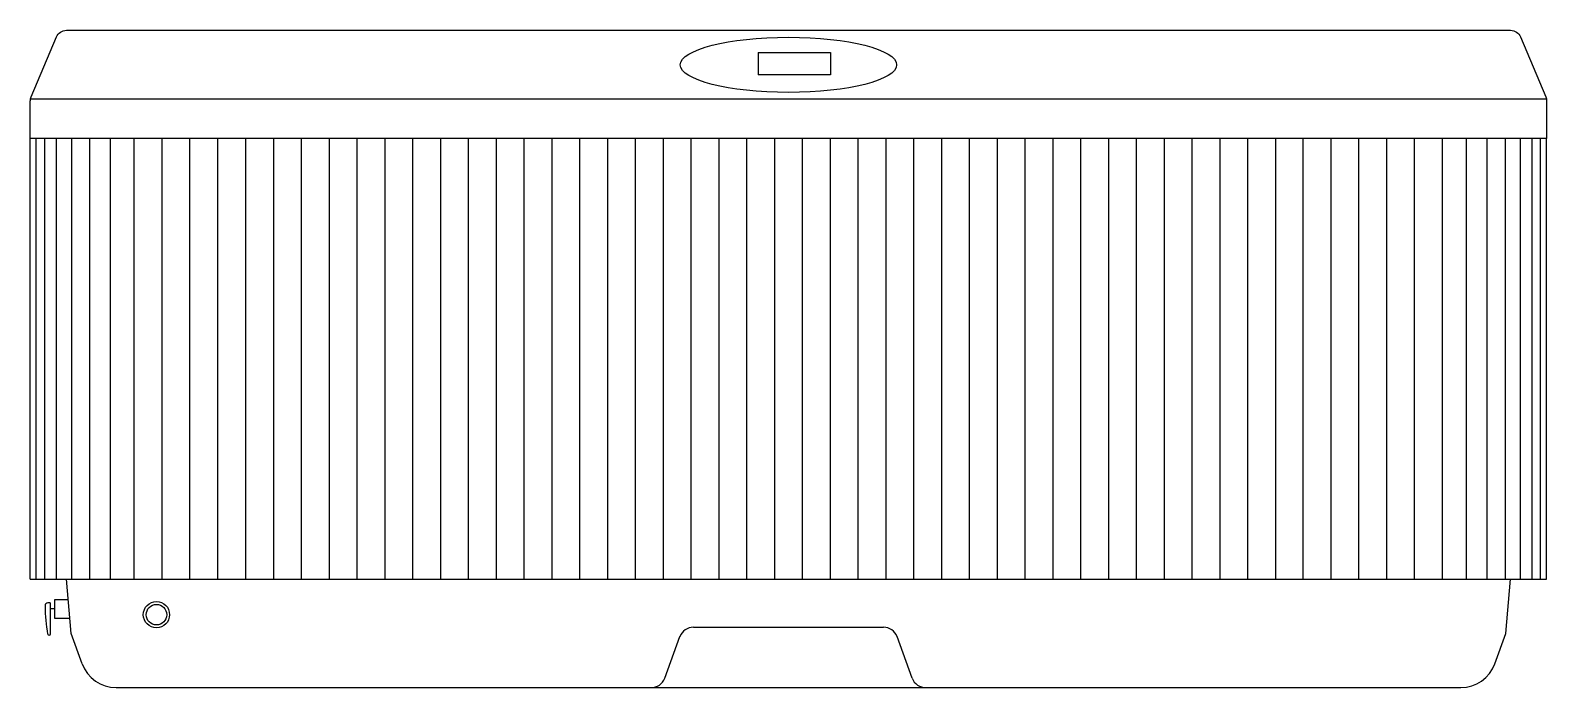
# Model space of a CAD drawing. Header units: millimetres. Extents: x -1150.98 to -1148.88, y 2265.25 to 2266.16.
import ezdxf

# ---------------------------------------------------------------- set-up
doc = ezdxf.new("R2010")
doc.units = ezdxf.units.MM
doc.header["$LTSCALE"] = 10
doc.layers.add('jacuzzi', color=1, linetype='Continuous')

msp = doc.modelspace()

# ---------------------------------------------------------------- linework, layer by layer
at = {"layer": 'jacuzzi'}
for p, q in [((-1149.9761, 2266.1281), (-1149.9761, 2266.0974)), ((-1149.9761, 2266.1281), (-1149.876, 2266.1281)), ((-1149.876, 2266.1281), (-1149.876, 2266.0974)), ((-1149.876, 2266.0974), (-1149.9761, 2266.0974)), ((-1150.9837, 2266.0639), (-1148.8843, 2266.0639)), ((-1150.9757, 2265.3989), (-1150.9757, 2266.0089)), ((-1150.964, 2265.3989), (-1150.964, 2266.0089)), ((-1150.9476, 2265.3989), (-1150.9476, 2266.0089)), ((-1150.9267, 2265.3989), (-1150.9267, 2266.0089)), ((-1150.9017, 2265.3989), (-1150.9017, 2266.0089)), ((-1150.873, 2265.3989), (-1150.873, 2266.0089)), ((-1150.8402, 2265.3989), (-1150.8402, 2266.0089)), ((-1150.8016, 2265.3989), (-1150.8016, 2266.0089)), ((-1150.7631, 2265.3989), (-1150.7631, 2266.0089)), ((-1150.7245, 2265.3989), (-1150.7245, 2266.0089)), ((-1150.6474, 2266.0089), (-1150.6474, 2265.3989)), ((-1150.6089, 2266.0089), (-1150.6089, 2265.3989)), ((-1150.5703, 2266.0089), (-1150.5703, 2265.3989)), ((-1150.5318, 2266.0089), (-1150.5318, 2265.3989)), ((-1150.4932, 2266.0089), (-1150.4932, 2265.3989)), ((-1150.4547, 2266.0089), (-1150.4547, 2265.3989)), ((-1150.4161, 2266.0089), (-1150.4161, 2265.3989)), ((-1150.3776, 2266.0089), (-1150.3776, 2265.3989)), ((-1150.339, 2266.0089), (-1150.339, 2265.3989)), ((-1150.3005, 2266.0089), (-1150.3005, 2265.3989)), ((-1150.2619, 2266.0089), (-1150.2619, 2265.3989)), ((-1150.2233, 2266.0089), (-1150.2233, 2265.3989)), ((-1150.1848, 2266.0089), (-1150.1848, 2265.3989)), ((-1150.1462, 2266.0089), (-1150.1462, 2265.3989)), ((-1150.1077, 2266.0089), (-1150.1077, 2265.3989)), ((-1150.0691, 2266.0089), (-1150.0691, 2265.3989)), ((-1150.0306, 2266.0089), (-1150.0306, 2265.3989)), ((-1149.992, 2266.0089), (-1149.992, 2265.3989)), ((-1149.9535, 2266.0089), (-1149.9535, 2265.3989)), ((-1149.9149, 2266.0089), (-1149.9149, 2265.3989)), ((-1149.8764, 2266.0089), (-1149.8764, 2265.3989)), ((-1149.8378, 2266.0089), (-1149.8378, 2265.3989)), ((-1149.7993, 2266.0089), (-1149.7993, 2265.3989)), ((-1149.7607, 2266.0089), (-1149.7607, 2265.3989)), ((-1149.7222, 2266.0089), (-1149.7222, 2265.3989)), ((-1149.6836, 2266.0089), (-1149.6836, 2265.3989)), ((-1149.6451, 2266.0089), (-1149.6451, 2265.3989)), ((-1149.6065, 2266.0089), (-1149.6065, 2265.3989)), ((-1149.568, 2266.0089), (-1149.568, 2265.3989)), ((-1149.5294, 2266.0089), (-1149.5294, 2265.3989)), ((-1149.4908, 2266.0089), (-1149.4908, 2265.3989)), ((-1149.4523, 2266.0089), (-1149.4523, 2265.3989)), ((-1149.4137, 2266.0089), (-1149.4137, 2265.3989)), ((-1149.3752, 2266.0089), (-1149.3752, 2265.3989)), ((-1149.3366, 2266.0089), (-1149.3366, 2265.3989)), ((-1149.2981, 2266.0089), (-1149.2981, 2265.3989)), ((-1149.2595, 2266.0089), (-1149.2595, 2265.3989)), ((-1149.1824, 2265.3989), (-1149.1824, 2266.0089)), ((-1149.1439, 2265.3989), (-1149.1439, 2266.0089)), ((-1149.1053, 2265.3989), (-1149.1053, 2266.0089)), ((-1149.0668, 2265.3989), (-1149.0668, 2266.0089)), ((-1149.0282, 2265.3989), (-1149.0282, 2266.0089)), ((-1148.9949, 2265.3989), (-1148.9949, 2266.0089)), ((-1148.9662, 2265.3989), (-1148.9662, 2266.0089)), ((-1148.9412, 2265.3989), (-1148.9412, 2266.0089)), ((-1148.9203, 2265.3989), (-1148.9203, 2266.0089)), ((-1148.9039, 2265.3989), (-1148.9039, 2266.0089)), ((-1148.8923, 2265.3989), (-1148.8923, 2266.0089)), ((-1150.9635, 2265.3625), (-1150.9635, 2265.3612)), ((-1150.9563, 2265.3661), (-1150.9599, 2265.3661)), ((-1150.9563, 2265.3661), (-1150.9563, 2265.3234)), ((-1150.9504, 2265.3578), (-1150.9563, 2265.3578)), ((-1150.9315, 2265.3706), (-1150.9504, 2265.3706)), ((-1150.9504, 2265.3706), (-1150.9504, 2265.3451)), ((-1150.9504, 2265.3451), (-1150.9293, 2265.3451)), ((-1150.1053, 2265.262), (-1150.0844, 2265.3195)), ((-1150.0656, 2265.3326), (-1149.8024, 2265.3326)), ((-1149.7627, 2265.262), (-1149.7836, 2265.3195))]:
    msp.add_line(p, q, dxfattribs=at)
at = {"layer": 'jacuzzi', "color": 2}
for p, q in [((-1150.984, 2265.3989), (-1150.984, 2266.0089)), ((-1148.884, 2265.3989), (-1148.884, 2266.0089)), ((-1150.984, 2265.3989), (-1148.884, 2265.3989)), ((-1150.9274, 2265.3239), (-1150.934, 2265.3989)), ((-1148.9405, 2265.3239), (-1148.934, 2265.3989)), ((-1150.9121, 2265.2818), (-1150.9274, 2265.3239)), ((-1148.9559, 2265.2818), (-1148.9405, 2265.3239)), ((-1150.8651, 2265.2489), (-1149.0029, 2265.2489))]:
    msp.add_line(p, q, dxfattribs=at)
msp.add_lwpolyline([(-1150.984, 2266.0089), (-1150.984, 2266.0608, -0.099962), (-1150.9828, 2266.0667), (-1150.9478, 2266.1497, -0.301758), (-1150.934, 2266.1589), (-1148.9339, 2266.1589, -0.301758), (-1148.9201, 2266.1497), (-1148.8852, 2266.0667, -0.099962), (-1148.884, 2266.0608), (-1148.884, 2266.0089)], format="xyb", close=True, dxfattribs=at)
at = {"layer": 'jacuzzi'}
msp.add_lwpolyline([(-1149.221, 2266.0089), (-1150.686, 2266.0089), (-1150.686, 2265.3989), (-1149.221, 2265.3989)], close=True, dxfattribs=at)
for radius in [0.0182, 0.0142]:
    msp.add_circle((-1150.8093, 2265.3499), radius, dxfattribs=at)
for centre, radius, start, end in [((-1150.9599, 2265.3625), 0.0036, 90, 180), ((-1150.745, 2265.3618), 0.2185, 180.1647, 190.2276), ((-1150.9581, 2265.3234), 0.00188, 190.2276, 0), ((-1150.0656, 2265.3126), 0.02, 90, 160), ((-1149.8024, 2265.3126), 0.02, 20, 90), ((-1150.1241, 2265.2689), 0.02, 270, 340), ((-1149.7439, 2265.2689), 0.02, 200, 270)]:
    msp.add_arc(centre, radius, start, end, dxfattribs=at)
at = {"layer": 'jacuzzi', "color": 2}
for centre, start, end in [((-1150.8651, 2265.2989), 200, 270), ((-1149.0029, 2265.2989), 270, 340)]:
    msp.add_arc(centre, 0.05, start, end, dxfattribs=at)
at = {"layer": 'jacuzzi'}
msp.add_ellipse((-1149.934, 2266.1111), major_axis=(-0.1498, 0), ratio=0.255071, dxfattribs=at)

doc.saveas('drawing.dxf')
